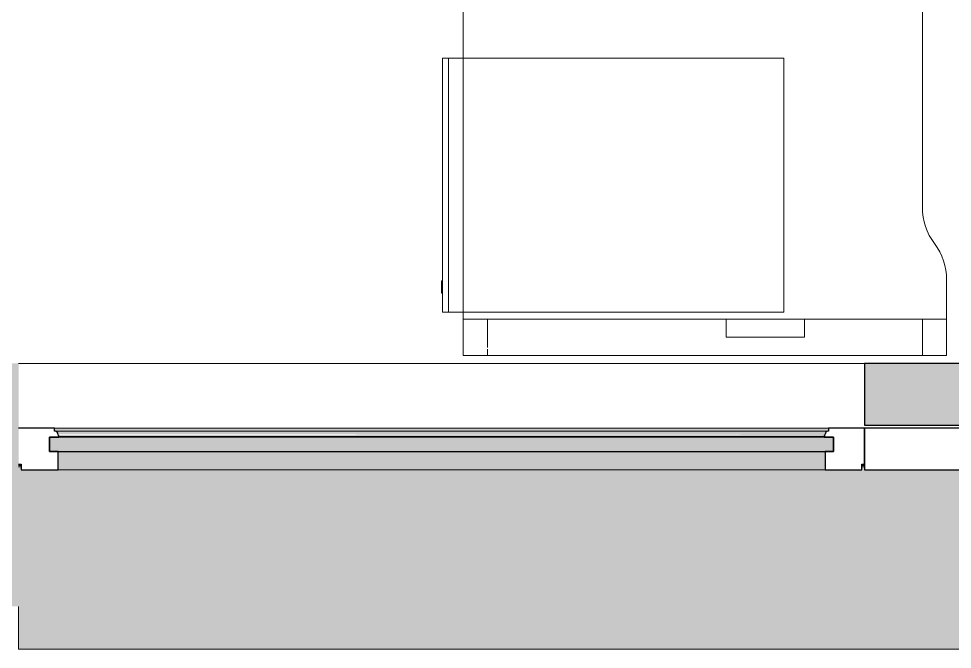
# Model space of a CAD drawing. Header units: millimetres. Extents: x 155927 to 317870, y -36033 to 97293.
# Drawn here: x 217159 to 218704, y 8897 to 9940 of the extents above; entities that cross this region are included whole.
import ezdxf

# ---------------------------------------------------------------- set-up
doc = ezdxf.new("R2010")
doc.units = ezdxf.units.MM
doc.header["$MEASUREMENT"] = 0
for name, color, linetype, lineweight in [('A-GLAZ', 7, 'CONTINUOUS', 9), ('A-WALL-PATT', 7, 'CONTINUOUS', 9), ('I-FURN', 8, 'CONTINUOUS', 9), ('I-WALL', 7, 'CONTINUOUS', 9)]:
    doc.layers.add(name, color=color, linetype=linetype, lineweight=lineweight)

msp = doc.modelspace()

# ---------------------------------------------------------------- hatches: boundary and pattern name
at = {"layer": 'A-GLAZ'}
for points in [[(218496.8, 9257.5), (218499.6, 9257.5), (218499.6, 9262.5), (217218, 9262.5), (217218, 9257.5), (218495.8, 9257.5)], [(218493.8, 9252.6), (218495.6, 9256.2), (218495.8, 9257.5), (217220.9, 9257), (217223.6, 9253.9), (217224.3, 9252.6), (218493.4, 9252.6)], [(218423.3, 9223.6), (218507.6, 9223.6), (218507.6, 9247.5), (217210.1, 9247.5), (217210.1, 9223.6), (217821.9, 9223.6)], [(218423.3, 9248.6), (218492.4, 9248.6), (218493.6, 9252.6), (217224, 9251.5), (217225.3, 9248.6), (217821.9, 9248.6)], [(218492.4, 9247.5), (218492.4, 9248.6), (218423.3, 9247.5)], [(218423.3, 9193.6), (218493.6, 9193.6), (218493.6, 9223.6), (217224, 9223.6), (217224, 9193.6), (217821.9, 9193.6)], [(221442.8, 8896.6), (221442.8, 9198.3), (221438.5, 9198.3), (221438.5, 9193.6), (220047.2, 9193.6), (220047.2, 9198.3), (220042.8, 9198.3), (220042.8, 9193.6), (218558.8, 9193.6), (218558.8, 9198.3), (218554.5, 9198.3), (218554.5, 9193.6), (217163.2, 9193.6), (217163.2, 9198.3), (217158.8, 9198.3), (217158.8, 8896.6), (221430.6, 8896.6)]]:
    msp.add_hatch(color=256, dxfattribs=at).paths.add_polyline_path(points, flags=0)
h = msp.add_hatch(color=256, dxfattribs=at)
h.paths.add_polyline_path([(220106.4, 9255.8), (220103.6, 9257.5), (220104.9, 9256.4), (220106, 9255.9)], flags=0)
h.paths.add_polyline_path([(217222.4, 9255.8), (217219.6, 9257.5), (217220.9, 9256.4), (217222, 9255.9)], flags=0)
h = msp.add_hatch(color=256, dxfattribs=at)
h.paths.add_polyline_path([(221438.5, 9198.3), (221442.8, 9198.3), (221442.8, 9200.4), (221438.5, 9200.4)], flags=0)
h.paths.add_polyline_path([(220047.2, 9198.3), (220047.2, 9200.4), (220042.8, 9200.4), (220042.8, 9198.3)], flags=0)
h.paths.add_polyline_path([(218554.5, 9198.3), (218558.8, 9198.3), (218558.8, 9200.4), (218554.5, 9200.4)], flags=0)
h.paths.add_polyline_path([(217163.2, 9198.3), (217163.2, 9200.4), (217158.8, 9200.4), (217158.8, 9198.3)], flags=0)
at = {"layer": 'A-WALL-PATT'}
h = msp.add_hatch(color=256, dxfattribs=at)
h.paths.add_polyline_path([(217158.8, 9267.6), (217158.8, 9369.6), (215617.8, 9369.6), (215617.8, 9267.6), (216619, 9267.6)], flags=0)
h.paths.add_polyline_path([(213983.8, 9267.6), (213983.8, 9369.6), (212817.8, 9369.6), (212817.8, 9267.6), (213010.3, 9267.6)], flags=0)
msp.add_hatch(color=256, dxfattribs=at).paths.add_polyline_path([(219940.8, 9267.6), (220042.8, 9267.6), (220042.8, 9369.6), (218558.8, 9369.6), (218558.8, 9267.6), (219626.2, 9267.6)], flags=0)
h = msp.add_hatch(color=256, dxfattribs=at)
h.paths.add_polyline_path([(231130.8, 8967.6), (231130.8, 9267.6), (228942.8, 9267.6), (228942.8, 8967.6), (229850.8, 8967.6)], flags=0)
h.paths.add_polyline_path([(224437.8, 8967.6), (224658.8, 8967.6), (224658.8, 9267.6), (221442.8, 9267.6), (221442.8, 8967.6), (223836.3, 8967.6)], flags=0)
h.paths.add_polyline_path([(217158.8, 8967.6), (217158.8, 9267.6), (215617.8, 9267.6), (215617.8, 8967.6), (216619, 8967.6)], flags=0)
h.paths.add_polyline_path([(213983.8, 8967.6), (213983.8, 9267.6), (212817.8, 9267.6), (212817.8, 8967.6), (213010.3, 8967.6)], flags=0)
h.paths.add_polyline_path([(205793, 8967.6), (206283.8, 8967.6), (206283.8, 9267.6), (202692.8, 9267.6), (202692.8, 8967.6), (204590.1, 8967.6)], flags=0)
h.paths.add_polyline_path([(199778.5, 8967.6), (199908.8, 8967.6), (199908.8, 9267.6), (197042.8, 9267.6), (197042.8, 8967.6), (198575.7, 8967.6)], flags=0)

# ---------------------------------------------------------------- linework, layer by layer
at = {"layer": 'A-GLAZ', "lineweight": 30}
for p, q in [((217218, 9262.5), (217158.8, 9262.5)), ((217218, 9257.5), (217218, 9262.5)), ((217219.6, 9257.5), (217218, 9257.5)), ((218499.6, 9257.5), (218498.1, 9257.5)), ((218499.6, 9262.5), (218499.6, 9257.5)), ((218558.8, 9262.5), (218499.6, 9262.5)), ((219940.8, 9262.5), (218558.8, 9262.5)), ((218558.8, 9262.5), (218558.8, 9193.6)), ((218558.8, 9202.6), (218558.8, 9262.5)), ((217210.1, 9247.5), (217210.1, 9223.6)), ((218507.6, 9247.5), (217210.1, 9247.5)), ((217210.1, 9223.6), (217210.1, 9247.5)), ((217210.1, 9247.5), (217225.3, 9247.5)), ((217225.3, 9247.5), (217225.3, 9248.6)), ((218492.4, 9248.6), (218492.4, 9247.5)), ((218492.4, 9247.5), (218507.6, 9247.5)), ((218507.6, 9223.6), (218507.6, 9247.5)), ((218507.6, 9247.5), (218507.6, 9223.6)), ((217210.1, 9223.6), (218507.6, 9223.6)), ((217224, 9223.6), (217210.1, 9223.6)), ((217224, 9193.6), (217224, 9223.6)), ((218507.6, 9223.6), (218493.6, 9223.6)), ((218493.6, 9223.6), (218493.6, 9193.6)), ((217158.8, 9202.6), (217163.2, 9202.6)), ((217163.2, 9202.6), (217163.2, 9193.6)), ((218554.5, 9193.6), (218554.5, 9202.6)), ((218554.5, 9202.6), (218558.8, 9202.6)), ((217163.2, 9193.6), (217224, 9193.6)), ((218493.6, 9193.6), (218554.5, 9193.6)), ((218558.8, 9193.6), (220042.8, 9193.6))]:
    msp.add_line(p, q, dxfattribs=at)
at = {"layer": 'A-GLAZ'}
for p, q in [((218499.6, 9262.5), (217218, 9262.5)), ((217218, 9257.5), (217219.6, 9257.5)), ((217219.6, 9257.5), (218498.1, 9257.5)), ((218498.1, 9257.5), (218499.6, 9257.5)), ((217225.3, 9248.6), (218492.4, 9248.6)), ((217158.8, 9200.4), (217163.2, 9200.4)), ((217158.8, 9198.3), (217163.2, 9198.3)), ((218554.5, 9200.4), (218558.8, 9200.4)), ((218554.5, 9198.3), (218558.8, 9198.3)), ((217224, 9193.6), (218493.6, 9193.6)), ((217158.8, 8896.6), (217158.8, 8967.6)), ((217158.8, 8896.6), (221442.8, 8896.6))]:
    msp.add_line(p, q, dxfattribs=at)
at = {"layer": 'A-GLAZ', "lineweight": 30}
for centre, radius, start, end in [((217218.5, 9252.2), 5.36, 3.4261, 78.0476), ((218499.2, 9252.2), 5.36, 101.9524, 176.5739), ((217231.2, 9253), 7.4, 183.4261, 216.5739), ((218486.5, 9253), 7.4, 323.4261, 356.5739)]:
    msp.add_arc(centre, radius, start, end, dxfattribs=at)
at = {"layer": 'A-GLAZ'}
for points, knots in [([(217222, 9256.2), (217221.9, 9256.4), (217221.5, 9256.7), (217220.7, 9257.2), (217220, 9257.4), (217219.6, 9257.5)], [-0.4, -0.4, -0.4, -0.4, -0.3, -0.2, 0, 0, 0, 0]), ([(218498.1, 9257.5), (218497.6, 9257.4), (218497, 9257.2), (218496.2, 9256.7), (218495.8, 9256.4), (218495.6, 9256.2)], [0, 0, 0, 0, 0.2, 0.3, 0.4, 0.4, 0.4, 0.4]), ([(217223.8, 9252.6), (217223.8, 9253), (217223.7, 9253.7), (217223.3, 9254.6), (217223.1, 9255), (217223, 9255.2)], [-1, -1, -1, -1, -0.8, -0.7, -0.6, -0.6, -0.6, -0.6]), ([(218494.7, 9255.2), (218494.6, 9255), (218494.4, 9254.6), (218494, 9253.7), (218493.9, 9253), (218493.8, 9252.6)], [0.6, 0.6, 0.6, 0.6, 0.7, 0.8, 1, 1, 1, 1])]:
    msp.add_open_spline(points, degree=3, knots=knots, dxfattribs=at)
for points in [[(217225.3, 9248.6), (217225, 9249), (217224.7, 9249.4), (217224.5, 9249.8)], [(218493.1, 9249.8), (218492.9, 9249.4), (218492.7, 9249), (218492.4, 9248.6)]]:
    msp.add_open_spline(points, degree=3, dxfattribs=at)
at = {"layer": 'I-FURN'}
for p, q in [((217894.8, 10982.7), (217894.8, 9382.7)), ((217894.8, 9382.7), (217894.8, 10982.7)), ((218654.8, 9627.7), (218654.8, 10460)), ((218654.8, 10460), (218654.8, 9627.7)), ((217870.5, 9874.3), (217860.5, 9874.3)), ((217860.5, 9874.3), (217860.5, 9454.3)), ((217870.5, 9454.3), (217870.5, 9874.3)), ((217894.8, 9874.3), (217870.5, 9874.3)), ((217870.5, 9874.3), (217870.5, 9454.3)), ((218425.5, 9874.3), (217894.8, 9874.3)), ((218425.5, 9454.3), (218425.5, 9874.3)), ((217860.5, 9505.9), (217858.5, 9505.9)), ((217858.5, 9505.9), (217858.5, 9485.9)), ((217858.5, 9485.9), (217858.5, 9505.9)), ((218694.8, 9382.7), (218694.8, 9507.7)), ((218694.8, 9507.7), (218694.8, 9382.7)), ((217858.5, 9485.9), (217860.5, 9485.9)), ((217860.5, 9454.3), (217870.5, 9454.3)), ((217870.5, 9454.3), (217894.8, 9454.3)), ((217894.8, 9454.3), (218425.5, 9454.3)), ((217894.8, 9442.7), (218329.8, 9442.7)), ((217934.8, 9442.7), (217894.8, 9442.7)), ((217894.8, 9382.7), (217894.8, 9442.7)), ((217894.8, 9442.7), (217894.8, 9382.7)), ((218654.8, 9442.7), (217934.8, 9442.7)), ((217934.8, 9442.7), (217934.8, 9395.6)), ((217934.8, 9442.7), (217934.8, 9395.6)), ((218329.8, 9442.7), (218459.8, 9442.7)), ((218329.8, 9412.7), (218329.8, 9442.7)), ((218329.8, 9442.7), (218329.8, 9412.7)), ((218459.8, 9442.7), (218694.8, 9442.7)), ((218459.8, 9442.7), (218459.8, 9412.7)), ((218459.8, 9442.7), (218459.8, 9412.7)), ((218694.8, 9442.7), (218654.8, 9442.7)), ((218654.8, 9442.7), (218654.8, 9382.7)), ((218654.8, 9442.7), (218654.8, 9382.7)), ((218694.8, 9442.7), (218694.8, 9382.7)), ((218694.8, 9442.7), (218694.8, 9382.7)), ((218459.8, 9412.7), (218329.8, 9412.7)), ((218329.8, 9412.7), (218459.8, 9412.7)), ((218694.8, 9382.7), (217894.8, 9382.7)), ((217894.8, 9382.7), (217934.8, 9382.7)), ((217894.8, 9382.7), (218694.8, 9382.7)), ((218694.8, 9382.7), (217894.8, 9382.7)), ((217934.8, 9393.3), (217934.8, 9382.7)), ((217934.8, 9393.3), (217934.8, 9382.7)), ((217934.8, 9382.7), (218654.8, 9382.7)), ((218654.8, 9382.7), (218694.8, 9382.7))]:
    msp.add_line(p, q, dxfattribs=at)
for centre, start, end in [((218754.8, 9627.7), 180, 216.8699), ((218754.8, 9627.7), 180, 216.8699), ((218594.8, 9507.7), 0, 36.8699), ((218594.8, 9507.7), 0, 36.8699)]:
    msp.add_arc(centre, 100, start, end, dxfattribs=at)
at = {"layer": 'I-WALL'}
msp.add_line((217158.8, 9369.6), (218558.8, 9369.6), dxfattribs=at)
at = {"layer": 'I-WALL', "lineweight": 30}
for p, q in [((220042.8, 9369.6), (218558.8, 9369.6)), ((218558.8, 9369.6), (218558.8, 9267.6)), ((218558.8, 9267.6), (219940.8, 9267.6))]:
    msp.add_line(p, q, dxfattribs=at)

doc.saveas('drawing.dxf')
